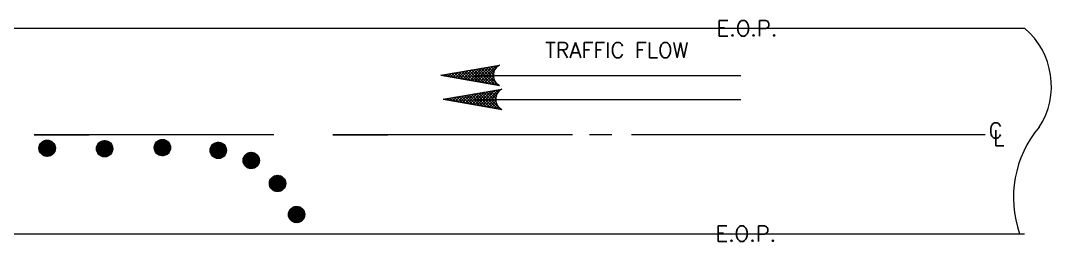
# Paper-space layout '2' of a CAD drawing. Header units: inches. Extents: x 1.3 to 17.9, y 1 to 11.6.
# Drawn here: x 9.817 to 14.678, y 8.162 to 9.203 of the extents above; entities that cross this region are included whole.
import ezdxf
from ezdxf.enums import TextEntityAlignment as Align

# ---------------------------------------------------------------- set-up
doc = ezdxf.new("R2010")
doc.units = ezdxf.units.IN
doc.header["$MEASUREMENT"] = 0
for name, color, linetype, lineweight in [('16', 135, 'Continuous', 0), ('DoubleLaneStreetTRAFFIC_003 - 16', 135, 'Continuous', 0), ('DoubleLaneStreetTRAFFIC_003 - 4', 135, 'Continuous', 0), ('DoubleLaneStreetTRAFFIC_003 - SHADE', 33, 'Continuous', 0)]:
    doc.layers.add(name, color=color, linetype=linetype, lineweight=lineweight)
doc.styles.add('ROMANS', font='romans.shx')

# ---------------------------------------------------------------- blocks, each defined once
blk = doc.blocks.new('AHSOL')
at = {"layer": '16', "color": 135, "linetype": 'Continuous'}
for p, q in [((0.05, 0.05), (-13.65, 2.41)), ((0.05, 0.05), (-13.65, -2.31)), ((-13.63, 2.4), (-13.62, 2.4)), ((-13.36, 2.36), (-9.42, -1.58)), ((-13.23, 2.13), (-13.05, 2.31)), ((-12.87, 1.83), (-12.48, 2.21)), ((-12.86, -2.18), (-9.07, 1.62)), ((-12.61, 1.41), (-11.91, 2.11)), ((-12.55, 2.22), (-8.85, -1.49)), ((-12.46, -1.11), (-9.64, 1.72)), ((-12.39, 0.97), (-11.35, 2.01)), ((-12.24, 0.45), (-10.78, 1.91)), ((-12.24, -0.22), (-10.21, 1.81)), ((-12.24, 0.57), (-9.99, -1.68)), ((-12.06, -2.04), (-8.5, 1.52)), ((-11.75, 2.08), (-8.28, -1.39)), ((-11.25, -1.9), (-7.93, 1.42)), ((-10.94, 1.94), (-7.71, -1.29)), ((-10.44, -1.76), (-7.36, 1.32)), ((-10.13, 1.8), (-7.14, -1.19)), ((-9.63, -1.62), (-6.79, 1.23)), ((-9.32, 1.66), (-6.57, -1.09)), ((-8.83, -1.48), (-6.22, 1.13)), ((-8.52, 1.52), (-6, -0.99)), ((-8.02, -1.34), (-5.65, 1.03)), ((-7.71, 1.38), (-5.43, -0.9)), ((-7.21, -1.2), (-5.08, 0.93)), ((-6.9, 1.25), (-4.86, -0.8)), ((-6.4, -1.07), (-4.51, 0.83)), ((-6.09, 1.11), (-4.29, -0.7)), ((-5.6, -0.93), (-3.94, 0.73)), ((-5.29, 0.97), (-3.72, -0.6)), ((-4.79, -0.79), (-3.37, 0.64)), ((-4.48, 0.83), (-3.15, -0.5)), ((-3.98, -0.65), (-2.8, 0.54)), ((-3.67, 0.69), (-2.58, -0.41)), ((-3.17, -0.51), (-2.23, 0.44)), ((-2.86, 0.55), (-2.01, -0.31)), ((-2.37, -0.37), (-1.66, 0.34)), ((-2.06, 0.41), (-1.44, -0.21)), ((-1.56, -0.23), (-1.09, 0.24)), ((-1.25, 0.27), (-0.87, -0.11)), ((-0.75, -0.09), (-0.52, 0.14)), ((-0.44, 0.13), (-0.3, -0.01)), ((-13.47, -2.21), (-13.41, -2.27)), ((-13.09, -1.92), (-12.84, -2.17)), ((-12.75, -1.6), (-12.27, -2.08)), ((-12.49, -1.18), (-11.7, -1.98)), ((-12.34, -0.67), (-11.13, -1.88)), ((-12.24, -0.1), (-10.56, -1.78))]:
    blk.add_line(p, q, dxfattribs=at)
at = {"layer": '16', "color": 135, "linetype": 'Continuous', "flags": 128}
blk.add_lwpolyline([(-13.65, 2.41), (0.05, 0.05), (-13.65, -2.31), (-13.32, -2.13), (-13.18, -1.98), (-12.99, -1.84), (-12.8, -1.65), (-12.71, -1.56), (-12.57, -1.32), (-12.47, -1.13), (-12.38, -0.94), (-12.33, -0.61), (-12.28, -0.43), (-12.24, -0.28), (-12.24, 0.33), (-12.24, 0.61), (-12.38, 0.94), (-12.47, 1.18), (-12.61, 1.42), (-12.71, 1.56), (-12.8, 1.7), (-12.9, 1.89), (-13.09, 2.03), (-13.23, 2.13), (-13.32, 2.22), (-13.46, 2.31)], close=True, dxfattribs=at)
at = {"layer": '16', "color": 135, "linetype": 'Continuous'}
blk.add_arc((-14.91, 0.05), 2.68, 298.0725, 61.9275, dxfattribs=at)

psp = doc.layouts.new('2')

# ---------------------------------------------------------------- linework, layer by layer
at = {"layer": 'DoubleLaneStreetTRAFFIC_003 - 4', "color": 135, "linetype": 'Continuous', "ltscale": 1.522829}
for p, q in [((2.5704, 9.1668), (12.9848, 9.1668)), ((13.457, 9.1668), (14.5514, 9.1668)), ((13.2137, 8.9424), (11.9531, 8.9424)), ((13.2137, 8.8301), (11.9531, 8.8301)), ((11.011, 8.6637), (9.8811, 8.6637)), ((9.8811, 8.6637), (10.1404, 8.6637)), ((11.2899, 8.6637), (11.5492, 8.6637)), ((12.4199, 8.6637), (11.2899, 8.6637)), ((12.606, 8.6637), (12.4996, 8.6637)), ((14.3667, 8.6637), (12.699, 8.6637)), ((9.9041, 8.6009), (9.9428, 8.6397)), ((9.9042, 8.6045), (9.9393, 8.6395)), ((9.9043, 8.5977), (9.9461, 8.6395)), ((9.9043, 8.6054), (9.947, 8.5627)), ((9.9046, 8.5946), (9.9491, 8.6391)), ((9.9048, 8.6085), (9.9353, 8.639)), ((9.9048, 8.6083), (9.9499, 8.5632)), ((9.9052, 8.5918), (9.952, 8.6385)), ((9.9054, 8.6111), (9.9527, 8.5638)), ((9.906, 8.5891), (9.9546, 8.6378)), ((9.906, 8.6131), (9.9306, 8.6377)), ((9.9062, 8.6137), (9.9553, 8.5647)), ((9.9069, 8.5866), (9.9571, 8.6369)), ((9.9072, 8.6162), (9.9578, 8.5656)), ((9.908, 8.5843), (9.9595, 8.6358)), ((9.9083, 8.6186), (9.9601, 8.5667)), ((9.9086, 8.6191), (9.9247, 8.6353)), ((9.9092, 8.582), (9.9618, 8.6346)), ((9.9095, 8.6208), (9.9624, 8.5679)), ((9.9105, 8.5799), (9.9639, 8.6333)), ((9.9108, 8.6229), (9.9644, 8.5692)), ((9.9119, 8.5779), (9.9659, 8.6319)), ((9.9123, 8.6248), (9.9664, 8.5707)), ((9.9134, 8.576), (9.9678, 8.6304)), ((9.9138, 8.6267), (9.9683, 8.5722)), ((9.915, 8.5742), (9.9696, 8.6287)), ((9.9155, 8.6285), (9.97, 8.5739)), ((9.9168, 8.5725), (9.9713, 8.627)), ((9.9173, 8.6301), (9.9717, 8.5757)), ((9.9186, 8.5709), (9.9728, 8.6251)), ((9.9191, 8.6317), (9.9732, 8.5776)), ((9.9206, 8.5695), (9.9743, 8.6232)), ((9.9211, 8.6331), (9.9747, 8.5796)), ((9.9227, 8.5681), (9.9757, 8.6211)), ((9.9232, 8.6344), (9.976, 8.5817)), ((9.9249, 8.5669), (9.9769, 8.6189)), ((9.9255, 8.6356), (9.9772, 8.5839)), ((9.9272, 8.5658), (9.978, 8.6166)), ((9.9278, 8.6367), (9.9783, 8.5862)), ((9.9296, 8.5648), (9.979, 8.6142)), ((9.9303, 8.6376), (9.9792, 8.5887)), ((9.9322, 8.564), (9.9798, 8.6116)), ((9.9329, 8.6384), (9.98, 8.5914)), ((9.935, 8.5633), (9.9805, 8.6088)), ((9.9357, 8.639), (9.9806, 8.5942)), ((9.9379, 8.5628), (9.981, 8.6059)), ((9.9387, 8.6395), (9.9811, 8.5972)), ((9.942, 8.6397), (9.9812, 8.6004)), ((9.9455, 8.6396), (9.9812, 8.6039)), ((9.9494, 8.6391), (9.9806, 8.6078)), ((9.9539, 8.638), (9.9796, 8.6123)), ((9.9596, 8.6358), (9.9773, 8.618)), ((10.175, 8.599), (10.2132, 8.6372)), ((10.1752, 8.5957), (10.2165, 8.6371)), ((10.1753, 8.6027), (10.2095, 8.6369)), ((10.1755, 8.5927), (10.2196, 8.6367)), ((10.1758, 8.6059), (10.2209, 8.5607)), ((10.1759, 8.6068), (10.2054, 8.6363)), ((10.1761, 8.5898), (10.2224, 8.6362)), ((10.1764, 8.6087), (10.2237, 8.5614)), ((10.1768, 8.5871), (10.2251, 8.6354)), ((10.1772, 8.6113), (10.2263, 8.5622)), ((10.1773, 8.6116), (10.2007, 8.6349)), ((10.1777, 8.5846), (10.2277, 8.6345)), ((10.1782, 8.6138), (10.2288, 8.5631)), ((10.1787, 8.5822), (10.2301, 8.6335)), ((10.1793, 8.6161), (10.2311, 8.5642)), ((10.1799, 8.5799), (10.2323, 8.6323)), ((10.1803, 8.618), (10.1942, 8.6319)), ((10.1805, 8.6183), (10.2334, 8.5654)), ((10.1812, 8.5778), (10.2345, 8.6311)), ((10.1818, 8.6204), (10.2354, 8.5668)), ((10.1826, 8.5757), (10.2365, 8.6297)), ((10.1832, 8.6224), (10.2374, 8.5682)), ((10.1841, 8.5738), (10.2384, 8.6281)), ((10.1848, 8.6242), (10.2393, 8.5698)), ((10.1857, 8.572), (10.2402, 8.6265)), ((10.1865, 8.626), (10.241, 8.5714)), ((10.1874, 8.5703), (10.2419, 8.6248)), ((10.1883, 8.6276), (10.2427, 8.5732)), ((10.1892, 8.5687), (10.2435, 8.623)), ((10.1901, 8.6292), (10.2442, 8.5751)), ((10.1912, 8.5672), (10.245, 8.621)), ((10.1921, 8.6306), (10.2457, 8.5771)), ((10.1932, 8.5658), (10.2464, 8.619)), ((10.1942, 8.6319), (10.247, 8.5792)), ((10.1954, 8.5646), (10.2476, 8.6168)), ((10.1965, 8.6331), (10.2482, 8.5814)), ((10.1977, 8.5635), (10.2488, 8.6145)), ((10.1988, 8.6342), (10.2493, 8.5838)), ((10.2001, 8.5625), (10.2498, 8.6121)), ((10.2013, 8.6351), (10.2502, 8.5863)), ((10.2027, 8.5616), (10.2506, 8.6095)), ((10.204, 8.6359), (10.251, 8.5889)), ((10.2054, 8.5609), (10.2513, 8.6068)), ((10.2068, 8.6365), (10.2516, 8.5917)), ((10.2083, 8.5604), (10.2518, 8.6039)), ((10.2098, 8.637), (10.252, 8.5947)), ((10.213, 8.6372), (10.2522, 8.598)), ((10.2165, 8.6371), (10.2521, 8.6015)), ((10.2205, 8.6365), (10.2516, 8.6054)), ((10.225, 8.6355), (10.2505, 8.6099)), ((10.2307, 8.6332), (10.2482, 8.6156)), ((10.4473, 8.6042), (10.4858, 8.6427)), ((10.4473, 8.6054), (10.4871, 8.5656)), ((10.4474, 8.6009), (10.4891, 8.6426)), ((10.4474, 8.6078), (10.4822, 8.6425)), ((10.4475, 8.6086), (10.4903, 8.5658)), ((10.4478, 8.5979), (10.4921, 8.6422)), ((10.448, 8.6115), (10.4933, 8.5663)), ((10.4481, 8.6118), (10.4782, 8.642)), ((10.4484, 8.595), (10.495, 8.6416)), ((10.4487, 8.6143), (10.496, 8.5669)), ((10.4491, 8.5923), (10.4977, 8.6409)), ((10.4493, 8.6165), (10.4735, 8.6407)), ((10.4495, 8.6169), (10.4986, 8.5677)), ((10.45, 8.5898), (10.5002, 8.64)), ((10.4504, 8.6194), (10.5011, 8.5687)), ((10.4511, 8.5874), (10.5026, 8.6389)), ((10.4515, 8.6217), (10.5034, 8.5698)), ((10.452, 8.6226), (10.4674, 8.638)), ((10.4523, 8.5852), (10.5048, 8.6377)), ((10.4527, 8.6239), (10.5056, 8.571)), ((10.4536, 8.5831), (10.507, 8.6365)), ((10.4541, 8.626), (10.5077, 8.5723)), ((10.455, 8.581), (10.509, 8.635)), ((10.4555, 8.628), (10.5097, 8.5738)), ((10.4565, 8.5791), (10.5109, 8.6335)), ((10.4571, 8.6298), (10.5116, 8.5754)), ((10.4581, 8.5773), (10.5127, 8.6319)), ((10.4588, 8.6316), (10.5133, 8.577)), ((10.4598, 8.5756), (10.5143, 8.6301)), ((10.4605, 8.6332), (10.515, 8.5788)), ((10.4617, 8.5741), (10.5159, 8.6283)), ((10.4624, 8.6348), (10.5165, 8.5807)), ((10.4636, 8.5726), (10.5174, 8.6263)), ((10.4644, 8.6362), (10.5179, 8.5827)), ((10.4657, 8.5712), (10.5188, 8.6243)), ((10.4665, 8.6375), (10.5192, 8.5848)), ((10.4679, 8.57), (10.52, 8.6221)), ((10.4688, 8.6387), (10.5204, 8.587)), ((10.4702, 8.5689), (10.5211, 8.6198)), ((10.4711, 8.6398), (10.5215, 8.5894)), ((10.4727, 8.5679), (10.5221, 8.6174)), ((10.4736, 8.6407), (10.5225, 8.5919)), ((10.4752, 8.5671), (10.523, 8.6148)), ((10.4763, 8.6415), (10.5232, 8.5945)), ((10.478, 8.5664), (10.5236, 8.612)), ((10.4791, 8.6421), (10.5238, 8.5974)), ((10.4809, 8.5659), (10.5241, 8.6091)), ((10.4821, 8.6425), (10.5243, 8.6004)), ((10.4841, 8.5656), (10.5244, 8.6059)), ((10.4853, 8.6427), (10.5244, 8.6036)), ((10.4889, 8.6426), (10.5243, 8.6071)), ((10.4928, 8.6421), (10.5238, 8.6111)), ((10.4974, 8.641), (10.5227, 8.6156)), ((10.5031, 8.6386), (10.5204, 8.6214)), ((10.7111, 8.5912), (10.7491, 8.6292)), ((10.7112, 8.5879), (10.7524, 8.6291)), ((10.7113, 8.5949), (10.7454, 8.629)), ((10.7115, 8.5848), (10.7555, 8.6288)), ((10.712, 8.599), (10.7413, 8.6283)), ((10.7121, 8.5819), (10.7584, 8.6283)), ((10.7128, 8.5793), (10.7611, 8.6275)), ((10.7134, 8.6038), (10.7365, 8.627)), ((10.7137, 8.5767), (10.7636, 8.6266)), ((10.7139, 8.6051), (10.764, 8.5549)), ((10.7147, 8.5743), (10.766, 8.6256)), ((10.7149, 8.6074), (10.7664, 8.5559)), ((10.7159, 8.572), (10.7683, 8.6245)), ((10.7161, 8.6097), (10.7687, 8.5571)), ((10.7164, 8.6103), (10.73, 8.6239)), ((10.7172, 8.5699), (10.7704, 8.6232)), ((10.7174, 8.6118), (10.7708, 8.5584)), ((10.7186, 8.5679), (10.7725, 8.6218)), ((10.7188, 8.6138), (10.7728, 8.5598)), ((10.7201, 8.5659), (10.7744, 8.6203)), ((10.7203, 8.6157), (10.7747, 8.5613)), ((10.7217, 8.5641), (10.7762, 8.6187)), ((10.722, 8.6175), (10.7765, 8.563)), ((10.7234, 8.5624), (10.7779, 8.6169)), ((10.7237, 8.6192), (10.7782, 8.5647)), ((10.7252, 8.5608), (10.7795, 8.6151)), ((10.7255, 8.6208), (10.7798, 8.5665)), ((10.7272, 8.5593), (10.781, 8.6132)), ((10.7275, 8.6222), (10.7812, 8.5685)), ((10.7292, 8.558), (10.7824, 8.6111)), ((10.7296, 8.6236), (10.7826, 8.5706)), ((10.7314, 8.5567), (10.7836, 8.609)), ((10.7317, 8.6248), (10.7838, 8.5728)), ((10.7337, 8.5556), (10.7848, 8.6067)), ((10.7341, 8.626), (10.7849, 8.5751)), ((10.7361, 8.5546), (10.7858, 8.6043)), ((10.7365, 8.6269), (10.7859, 8.5775)), ((10.7391, 8.6278), (10.7868, 8.5801)), ((10.7418, 8.6285), (10.7874, 8.5829)), ((10.7448, 8.6289), (10.7879, 8.5858)), ((10.7479, 8.6292), (10.7882, 8.5889)), ((10.7514, 8.6292), (10.7882, 8.5924)), ((10.7551, 8.6289), (10.7879, 8.5961)), ((10.7594, 8.628), (10.787, 8.6004)), ((10.7646, 8.6262), (10.7852, 8.6056)), ((10.7726, 8.6217), (10.7808, 8.6135)), ((9.9041, 8.6022), (9.9437, 8.5625)), ((9.9042, 8.5987), (9.9402, 8.5626)), ((9.9046, 8.5948), (9.9364, 8.563)), ((9.9056, 8.5904), (9.932, 8.564)), ((9.9077, 8.5849), (9.9265, 8.5661)), ((9.9411, 8.5625), (9.9812, 8.6027)), ((9.9445, 8.5626), (9.9812, 8.5993)), ((9.9483, 8.5629), (9.9808, 8.5954)), ((9.9526, 8.5638), (9.98, 8.5912)), ((9.9579, 8.5656), (9.9782, 8.5859)), ((9.9661, 8.5705), (9.9733, 8.5776)), ((10.1751, 8.5997), (10.2148, 8.56)), ((10.1751, 8.5963), (10.2113, 8.5601)), ((10.1753, 8.6029), (10.218, 8.5602)), ((10.1756, 8.5924), (10.2074, 8.5605)), ((10.1765, 8.588), (10.203, 8.5615)), ((10.1785, 8.5825), (10.1976, 8.5635)), ((10.1854, 8.5722), (10.1866, 8.571)), ((10.2114, 8.5601), (10.2521, 8.6008)), ((10.2148, 8.56), (10.2522, 8.5974)), ((10.2185, 8.5603), (10.2519, 8.5937)), ((10.2227, 8.5611), (10.2511, 8.5895)), ((10.2278, 8.5627), (10.2495, 8.5844)), ((10.2349, 8.5664), (10.2458, 8.5773)), ((10.4473, 8.6019), (10.4836, 8.5656)), ((10.4478, 8.5981), (10.4798, 8.566)), ((10.4487, 8.5937), (10.4754, 8.567)), ((10.4507, 8.5883), (10.47, 8.569)), ((10.457, 8.5786), (10.4603, 8.5752)), ((10.4875, 8.5656), (10.5244, 8.6025)), ((10.4913, 8.5659), (10.5241, 8.5987)), ((10.4955, 8.5668), (10.5232, 8.5945)), ((10.5007, 8.5685), (10.5215, 8.5893)), ((10.5085, 8.5729), (10.5172, 8.5816)), ((10.7111, 8.5907), (10.7497, 8.5521)), ((10.7112, 8.594), (10.753, 8.5522)), ((10.7113, 8.5871), (10.7461, 8.5523)), ((10.7116, 8.597), (10.756, 8.5526)), ((10.7118, 8.5831), (10.7421, 8.5528)), ((10.7122, 8.5999), (10.7589, 8.5532)), ((10.7129, 8.6025), (10.7615, 8.5539)), ((10.7131, 8.5784), (10.7374, 8.5541)), ((10.7157, 8.5724), (10.7314, 8.5567)), ((10.7386, 8.5537), (10.7866, 8.6017)), ((10.7414, 8.553), (10.7873, 8.599)), ((10.7443, 8.5525), (10.7879, 8.5961)), ((10.7474, 8.5522), (10.7882, 8.5929)), ((10.7507, 8.5521), (10.7882, 8.5896)), ((10.7545, 8.5524), (10.7879, 8.5859)), ((10.7586, 8.5531), (10.7872, 8.5817)), ((10.7636, 8.5547), (10.7856, 8.5767)), ((10.7707, 8.5583), (10.782, 8.5696)), ((10.8663, 8.5425), (10.9056, 8.5818)), ((10.8664, 8.5461), (10.9021, 8.5817)), ((10.8665, 8.5393), (10.9088, 8.5816)), ((10.8669, 8.55), (10.8982, 8.5812)), ((10.8669, 8.5363), (10.9118, 8.5812)), ((10.8676, 8.5335), (10.9146, 8.5806)), ((10.868, 8.5545), (10.8937, 8.5801)), ((10.8683, 8.5309), (10.9173, 8.5798)), ((10.869, 8.5574), (10.919, 8.5073)), ((10.8693, 8.5284), (10.9198, 8.5788)), ((10.87, 8.5598), (10.9214, 8.5084)), ((10.8702, 8.5601), (10.888, 8.5779)), ((10.8704, 8.526), (10.9221, 8.5778)), ((10.8712, 8.562), (10.9237, 8.5096)), ((10.8716, 8.5238), (10.9243, 8.5766)), ((10.8725, 8.5642), (10.9258, 8.5108)), ((10.8729, 8.5217), (10.9264, 8.5752)), ((10.8739, 8.5662), (10.9278, 8.5122)), ((10.8743, 8.5197), (10.9284, 8.5738)), ((10.8754, 8.5681), (10.9297, 8.5138)), ((10.8759, 8.5178), (10.9303, 8.5723)), ((10.877, 8.5699), (10.9316, 8.5154)), ((10.8775, 8.5161), (10.9321, 8.5706)), ((10.8787, 8.5716), (10.9333, 8.5171)), ((10.8793, 8.5144), (10.9337, 8.5689)), ((10.8806, 8.5732), (10.9349, 8.5189)), ((10.8812, 8.5128), (10.9353, 8.567)), ((10.8825, 8.5747), (10.9363, 8.5209)), ((10.8831, 8.5114), (10.9367, 8.565)), ((10.8846, 8.5761), (10.9377, 8.5229)), ((10.8852, 8.5101), (10.9381, 8.5629)), ((10.8867, 8.5773), (10.9389, 8.5251)), ((10.8874, 8.5088), (10.9393, 8.5607)), ((10.889, 8.5784), (10.9401, 8.5274)), ((10.8898, 8.5078), (10.9404, 8.5584)), ((10.8915, 8.5794), (10.9411, 8.5298)), ((10.8922, 8.5068), (10.9413, 8.5559)), ((10.8941, 8.5803), (10.9419, 8.5324)), ((10.8968, 8.581), (10.9426, 8.5351)), ((10.8997, 8.5815), (10.9431, 8.5381)), ((10.9028, 8.5818), (10.9434, 8.5412)), ((10.9062, 8.5818), (10.9434, 8.5446)), ((10.91, 8.5815), (10.9431, 8.5483)), ((10.9142, 8.5807), (10.9423, 8.5526)), ((10.9193, 8.5791), (10.9407, 8.5576)), ((10.9266, 8.5751), (10.9368, 8.565)), ((10.8663, 8.5429), (10.9046, 8.5047)), ((10.8664, 8.5462), (10.9079, 8.5048)), ((10.8665, 8.5393), (10.901, 8.5049)), ((10.8668, 8.5493), (10.9109, 8.5052)), ((10.8672, 8.5352), (10.8969, 8.5055)), ((10.8673, 8.5522), (10.9138, 8.5057)), ((10.8681, 8.5549), (10.9165, 8.5065)), ((10.8685, 8.5305), (10.8921, 8.5069)), ((10.8714, 8.5242), (10.8858, 8.5097)), ((10.8949, 8.506), (10.9421, 8.5533)), ((10.8977, 8.5054), (10.9428, 8.5505)), ((10.9006, 8.5049), (10.9432, 8.5475)), ((10.9038, 8.5047), (10.9435, 8.5443)), ((10.9073, 8.5048), (10.9434, 8.5408)), ((10.9112, 8.5052), (10.9429, 8.5369)), ((10.9156, 8.5062), (10.9419, 8.5325)), ((10.9211, 8.5082), (10.9399, 8.527)), ((10.9904, 8.4337), (11.0301, 8.4733)), ((10.9905, 8.4372), (11.0266, 8.4733)), ((10.9906, 8.4305), (11.0333, 8.4731)), ((10.9909, 8.441), (11.0227, 8.4728)), ((10.9911, 8.4275), (11.0362, 8.4726)), ((10.9917, 8.4247), (11.039, 8.472)), ((10.9919, 8.4454), (11.0183, 8.4718)), ((10.9925, 8.4221), (11.0417, 8.4712)), ((10.9935, 8.4196), (11.0441, 8.4702)), ((10.994, 8.4509), (11.0128, 8.4698)), ((10.9946, 8.4173), (11.0465, 8.4691)), ((10.9958, 8.4151), (11.0487, 8.4679)), ((10.9971, 8.413), (11.0508, 8.4666)), ((10.9985, 8.4583), (11.0526, 8.4042)), ((10.9986, 8.411), (11.0527, 8.4652)), ((11, 8.4602), (11.0544, 8.4058)), ((11.0002, 8.4091), (11.0546, 8.4636)), ((11.0017, 8.462), (11.0562, 8.4074)), ((11.0018, 8.4074), (11.0564, 8.4619)), ((11.0034, 8.4636), (11.0579, 8.4092)), ((11.0036, 8.4057), (11.058, 8.4602)), ((11.0053, 8.4652), (11.0594, 8.4111)), ((11.0055, 8.4042), (11.0596, 8.4583)), ((11.0073, 8.4666), (11.0609, 8.413)), ((11.0094, 8.468), (11.0622, 8.4151)), ((11.0116, 8.4692), (11.0634, 8.4173)), ((11.0139, 8.4703), (11.0645, 8.4197)), ((11.0164, 8.4712), (11.0655, 8.4222)), ((11.019, 8.472), (11.0663, 8.4248)), ((11.0218, 8.4727), (11.0669, 8.4276)), ((11.0248, 8.4731), (11.0673, 8.4306)), ((11.028, 8.4733), (11.0676, 8.4338)), ((11.0315, 8.4732), (11.0675, 8.4373)), ((11.0354, 8.4728), (11.067, 8.4412)), ((11.0398, 8.4718), (11.066, 8.4456)), ((11.0453, 8.4697), (11.0639, 8.4511)), ((10.9904, 8.4356), (11.0298, 8.3962)), ((10.9905, 8.432), (11.0263, 8.3963)), ((10.9906, 8.4388), (11.033, 8.3964)), ((10.991, 8.4281), (11.0224, 8.3967)), ((10.9911, 8.4418), (11.036, 8.3968)), ((10.9917, 8.4446), (11.0388, 8.3974)), ((10.9921, 8.4236), (11.0179, 8.3978)), ((10.9925, 8.4472), (11.0414, 8.3982)), ((10.9934, 8.4497), (11.0439, 8.3992)), ((10.9942, 8.418), (11.0123, 8.4)), ((10.9945, 8.452), (11.0463, 8.4003)), ((10.9957, 8.4543), (11.0485, 8.4015)), ((10.997, 8.4564), (11.0506, 8.4028)), ((11.0075, 8.4027), (11.061, 8.4563)), ((11.0096, 8.4014), (11.0623, 8.4542)), ((11.0118, 8.4002), (11.0635, 8.4519)), ((11.0141, 8.3991), (11.0646, 8.4496)), ((11.0166, 8.3982), (11.0655, 8.4471)), ((11.0193, 8.3974), (11.0663, 8.4445)), ((11.0221, 8.3968), (11.0669, 8.4417)), ((11.0251, 8.3964), (11.0674, 8.4387)), ((11.0283, 8.3962), (11.0676, 8.4354)), ((11.0318, 8.3963), (11.0675, 8.4319)), ((11.0357, 8.3968), (11.067, 8.428)), ((11.0403, 8.3979), (11.0659, 8.4235)), ((11.0459, 8.4001), (11.0636, 8.4178)), ((11.0804, 8.2887), (11.1184, 8.3267)), ((11.0805, 8.2854), (11.1217, 8.3266)), ((11.0806, 8.2923), (11.1147, 8.3265)), ((11.0808, 8.2823), (11.1248, 8.3263)), ((11.0813, 8.2965), (11.1106, 8.3258)), ((11.0814, 8.2794), (11.1277, 8.3257)), ((11.0821, 8.2767), (11.1304, 8.325)), ((11.0827, 8.3013), (11.1058, 8.3245)), ((11.083, 8.2742), (11.1329, 8.3241)), ((11.084, 8.2718), (11.1353, 8.3231)), ((11.0852, 8.2695), (11.1376, 8.3219)), ((11.0857, 8.3077), (11.0993, 8.3214)), ((11.0864, 8.2674), (11.1397, 8.3207)), ((11.0878, 8.2653), (11.1418, 8.3193)), ((11.0889, 8.3124), (11.1432, 8.2581)), ((11.0893, 8.2634), (11.1437, 8.3178)), ((11.0905, 8.3142), (11.145, 8.2597)), ((11.0909, 8.2616), (11.1455, 8.3161)), ((11.0922, 8.316), (11.1467, 8.2614)), ((11.0927, 8.2599), (11.1472, 8.3144)), ((11.094, 8.3176), (11.1484, 8.2632)), ((11.0945, 8.2583), (11.1488, 8.3126)), ((11.0959, 8.3191), (11.1499, 8.2651)), ((11.0979, 8.3205), (11.1513, 8.2671)), ((11.1001, 8.3218), (11.1526, 8.2693)), ((11.1023, 8.323), (11.1537, 8.2715)), ((11.1047, 8.324), (11.1548, 8.2739)), ((11.1072, 8.3249), (11.1557, 8.2764)), ((11.1099, 8.3257), (11.1564, 8.2791)), ((11.1128, 8.3262), (11.157, 8.282)), ((11.1158, 8.3266), (11.1574, 8.285)), ((11.1191, 8.3267), (11.1575, 8.2883)), ((11.1227, 8.3265), (11.1573, 8.2919)), ((11.1268, 8.3259), (11.1567, 8.296)), ((11.1315, 8.3246), (11.1554, 8.3007)), ((11.1376, 8.3219), (11.1527, 8.3068)), ((11.0804, 8.2901), (11.1208, 8.2496)), ((11.0804, 8.2867), (11.1174, 8.2496)), ((11.0807, 8.2932), (11.124, 8.2499)), ((11.0807, 8.2829), (11.1137, 8.2499)), ((11.0812, 8.2961), (11.1269, 8.2504)), ((11.0815, 8.2786), (11.1094, 8.2507)), ((11.0819, 8.2989), (11.1296, 8.2511)), ((11.0827, 8.3014), (11.1322, 8.2519)), ((11.0832, 8.2735), (11.1043, 8.2524)), ((11.0837, 8.3039), (11.1347, 8.2529)), ((11.0848, 8.3062), (11.137, 8.2541)), ((11.0861, 8.3084), (11.1391, 8.2553)), ((11.0873, 8.266), (11.0967, 8.2566)), ((11.0874, 8.3104), (11.1412, 8.2567)), ((11.0964, 8.2568), (11.1503, 8.3107)), ((11.0985, 8.2554), (11.1517, 8.3086)), ((11.1007, 8.2542), (11.1529, 8.3064)), ((11.103, 8.2531), (11.1541, 8.3042)), ((11.1054, 8.252), (11.1551, 8.3017)), ((11.1079, 8.2512), (11.1559, 8.2992)), ((11.1107, 8.2505), (11.1566, 8.2964)), ((11.1136, 8.25), (11.1572, 8.2935)), ((11.1167, 8.2496), (11.1575, 8.2904)), ((11.12, 8.2496), (11.1575, 8.2871)), ((11.1238, 8.2499), (11.1572, 8.2833)), ((11.1279, 8.2506), (11.1564, 8.2791)), ((11.1329, 8.2522), (11.1549, 8.2741)), ((11.14, 8.2558), (11.1513, 8.2671)), ((2.5516, 8.1978), (13.0608, 8.1978)), ((13.4504, 8.1978), (14.5514, 8.1978))]:
    psp.add_line(p, q, dxfattribs=at)
for centre in [(9.9427, 8.6011), (10.2136, 8.5986), (10.4859, 8.6041), (10.7497, 8.5907), (10.9049, 8.5432), (11.029, 8.4348), (11.1189, 8.2882)]:
    psp.add_circle(centre, 0.0386, dxfattribs=at)
for centre, radius, start, end in [((14.3227, 8.8944), 0.3557, 326.8834, 49.9783), ((15.0141, 8.3682), 0.5148, 139.8618, 199.3246)]:
    psp.add_arc(centre, radius, start, end, dxfattribs=at)
at = {"layer": 'DoubleLaneStreetTRAFFIC_003 - SHADE', "linetype": 'Continuous', "ltscale": 1.522829}
for p, q in [((12.9848, 9.1668), (13.457, 9.1668)), ((13.0608, 8.1978), (13.4504, 8.1978))]:
    psp.add_line(p, q, dxfattribs=at)

# ---------------------------------------------------------------- block references
at = {"layer": 'DoubleLaneStreetTRAFFIC_003 - 16', "color": 135, "linetype": 'Continuous', "ltscale": 1.522829, "xscale": 0.0202, "yscale": 0.0202, "zscale": 0.0202, "rotation": 180}
for p in [(11.7995, 8.9461), (11.8106, 8.833)]:
    psp.add_blockref('AHSOL', p, dxfattribs=at)

# ---------------------------------------------------------------- texts
at = {"layer": 'DoubleLaneStreetTRAFFIC_003 - 4', "color": 135, "linetype": 'Continuous', "style": 'ROMANS'}
for s, height, p in [('E.O.P.', 0.07267, (13.243, 9.1668)), ('TRAFFIC FLOW', 0.072669, (12.629, 9.0639)), ('C', 0.0727, (14.4154, 8.6841)), ('L', 0.0727, (14.4309, 8.6492)), ('E.O.P.', 0.07267, (13.2377, 8.1978))]:
    psp.add_text(s, height=height, dxfattribs=at).set_placement(p, align=Align.MIDDLE_CENTER)

doc.saveas('drawing.dxf')
